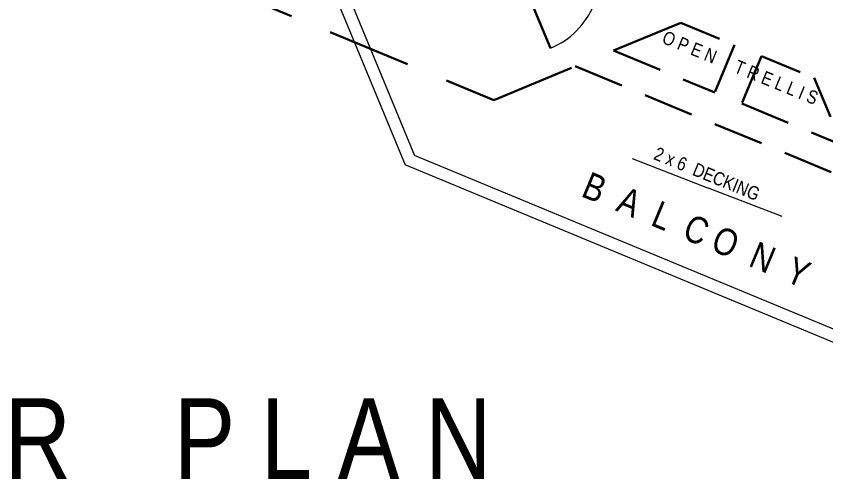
# Model space of a CAD drawing. Header units: inches. Extents: x 913 to 4010, y 85 to 6286.
# Drawn here: x 2073.9 to 2435.7, y 1679.6 to 1887.1 of the extents above; entities that cross this region are included whole.
import ezdxf

# ---------------------------------------------------------------- set-up
doc = ezdxf.new("R2010")
doc.units = ezdxf.units.IN
doc.header["$MEASUREMENT"] = 0
doc.linetypes.add('HIDDEN', pattern=[0.375, 0.25, -0.125])
for name, color, linetype, lineweight in [('BALCONY', 7, 'Continuous', 9), ('DOORS', 7, 'Continuous', 30), ('FOUNDATION', 7, 'HIDDEN', 20), ('ROOFLINE', 7, 'HIDDEN', 30)]:
    doc.layers.add(name, color=color, linetype=linetype, lineweight=lineweight)
doc.layers.add('TEXT', color=250, linetype='Continuous')
doc.styles.add('ARCHENTLTD', font='technical.ttf', dxfattribs={"height": 0.1875})
doc.dimstyles.new('ARCHENTLTD', dxfattribs={"dimscale": 0.05, "dimtxt": 0.1875, "dimasz": 3, "dimexe": 9, "dimexo": 1, "dimgap": 2.5, "dimtad": 0, "dimdec": 1, "dimzin": 1, "dimdsep": 46, "dimlunit": 4, "dimtxsty": 'ARCHENTLTD', "dimblk": 'ARCHTICK', "dimcen": 6, "dimclrd": 256, "dimclre": 256, "dimclrt": 256, "dimaunit": 1, "dimadec": 0, "dimazin": 0, "dimtfac": 1, "dimtdec": 1, "dimtofl": 0, "dimtmove": 1, "dimatfit": 3, "dimldrblk": 'ARCHTICK', "dimfxl": 1, "dimfrac": 2, "dimtolj": 1, "dimtzin": 0, "dimlwd": 9, "dimlwe": 9, "dimarcsym": 0})

# ---------------------------------------------------------------- blocks, each defined once
blk = doc.blocks.new('_ArchTick')
at = {"color": 0, "linetype": 'ByBlock', "const_width": 0.15}
blk.add_lwpolyline([(-0.5, -0.5), (0.5, 0.5)], dxfattribs=at)

msp = doc.modelspace()

# ---------------------------------------------------------------- linework, layer by layer
at = {"layer": 'BALCONY', "color": 3, "linetype": 'ByBlock', "lineweight": 20, "ltscale": 50}
for p in [(2198.39, 1939.7), (2592.32, 1678.01)]:
    msp.add_line(p, (2247.66, 1820.67), dxfattribs=at)
at = {"layer": 'BALCONY', "lineweight": 20, "ltscale": 50}
for p in [(2203.47, 1941.81), (2595.43, 1682.67)]:
    msp.add_line(p, (2251.87, 1824.88), dxfattribs=at)
at = {"layer": 'DOORS', "ltscale": 75}
msp.add_line((2298.84, 1906.09), (2312.63, 1872.83), dxfattribs=at)
at = {"layer": 'DOORS', "lineweight": 9, "ltscale": 75}
msp.add_arc((2298.84, 1906.09), 36, 292.5151, 22.5446, dxfattribs=at)
at = {"layer": 'ROOFLINE', "linetype": 'HIDDEN', "ltscale": 150}
msp.add_line((2162.17, 1901.5), (2287.34, 1849.69), dxfattribs=at)
at = {"layer": 'ROOFLINE', "ltscale": 150}
for p, q in [((2340.8, 1871.8), (2370.86, 1884.24)), ((2287.34, 1849.69), (2323.73, 1864.74))]:
    msp.add_line(p, q, dxfattribs=at)
at = {"layer": 'ROOFLINE', "linetype": 'HIDDEN', "ltscale": 75}
for p, q in [((2370.86, 1884.24), (2394.87, 1874.3)), ((2406.89, 1869.35), (2430.54, 1859.56)), ((2430.54, 1859.56), (2442.98, 1829.56))]:
    msp.add_line(p, q, dxfattribs=at)
at = {"layer": 'ROOFLINE', "linetype": 'HIDDEN', "ltscale": 90}
for p, q in [((2394.87, 1874.3), (2386.1, 1853.08)), ((2340.8, 1871.8), (2386.1, 1853.08)), ((2406.89, 1869.35), (2398.11, 1848.11)), ((2398.11, 1848.11), (2443, 1829.55))]:
    msp.add_line(p, q, dxfattribs=at)
at = {"layer": 'ROOFLINE', "linetype": 'HIDDEN', "lineweight": 30, "ltscale": 90}
msp.add_line((2323.73, 1864.74), (2450.04, 1812.53), dxfattribs=at)

# ---------------------------------------------------------------- texts
at = {"layer": 'DOORS', "color": 7, "linetype": 'Continuous', "lineweight": 30, "ltscale": 1.5, "insert": (2360.56, 1828.94), "char_height": 6, "attachment_point": 1, "rotation": 337.8528, "style": 'ARCHENTLTD'}
msp.add_mtext('2 x 6  DECKING\\P{\\H1.999x;  }', dxfattribs=at)
at = {"layer": 'TEXT', "color": 7, "linetype": 'Continuous', "lineweight": 30, "ltscale": 1.5, "style": 'ARCHENTLTD'}
for s, insert, char_height, attachment_point, rotation in [('O P E N     T R E L L I S  ', (2397.46, 1864.11), 6, 5, 337.8598), ('B  A  L  C O  N  Y\\P  ', (2429.89, 1776.59), 12, 3, 337.4276)]:
    msp.add_mtext(s, dxfattribs=dict(at, insert=insert, char_height=char_height, attachment_point=attachment_point, rotation=rotation))
at = {"layer": 'TEXT', "linetype": 'Continuous', "insert": (1704.17, 1776.46), "char_height": 36, "attachment_point": 1, "style": 'ARCHENTLTD'}
msp.add_mtext('   \\P  M A I N    F L O O R    P L A N', dxfattribs=at)

# ---------------------------------------------------------------- leaders
at = {"layer": 'FOUNDATION', "color": 7, "linetype": 'Continuous', "lineweight": 9, "ltscale": 25}
for points in [[(2349.07, 1823.5), (2382.84, 1810.48)], [(2416.25, 1797.65), (2382.84, 1810.48)]]:
    msp.add_leader(points, dimstyle='ARCHENTLTD', override={"dimgap": 1, "dimtad": 0}, dxfattribs=at)

doc.saveas('drawing.dxf')
